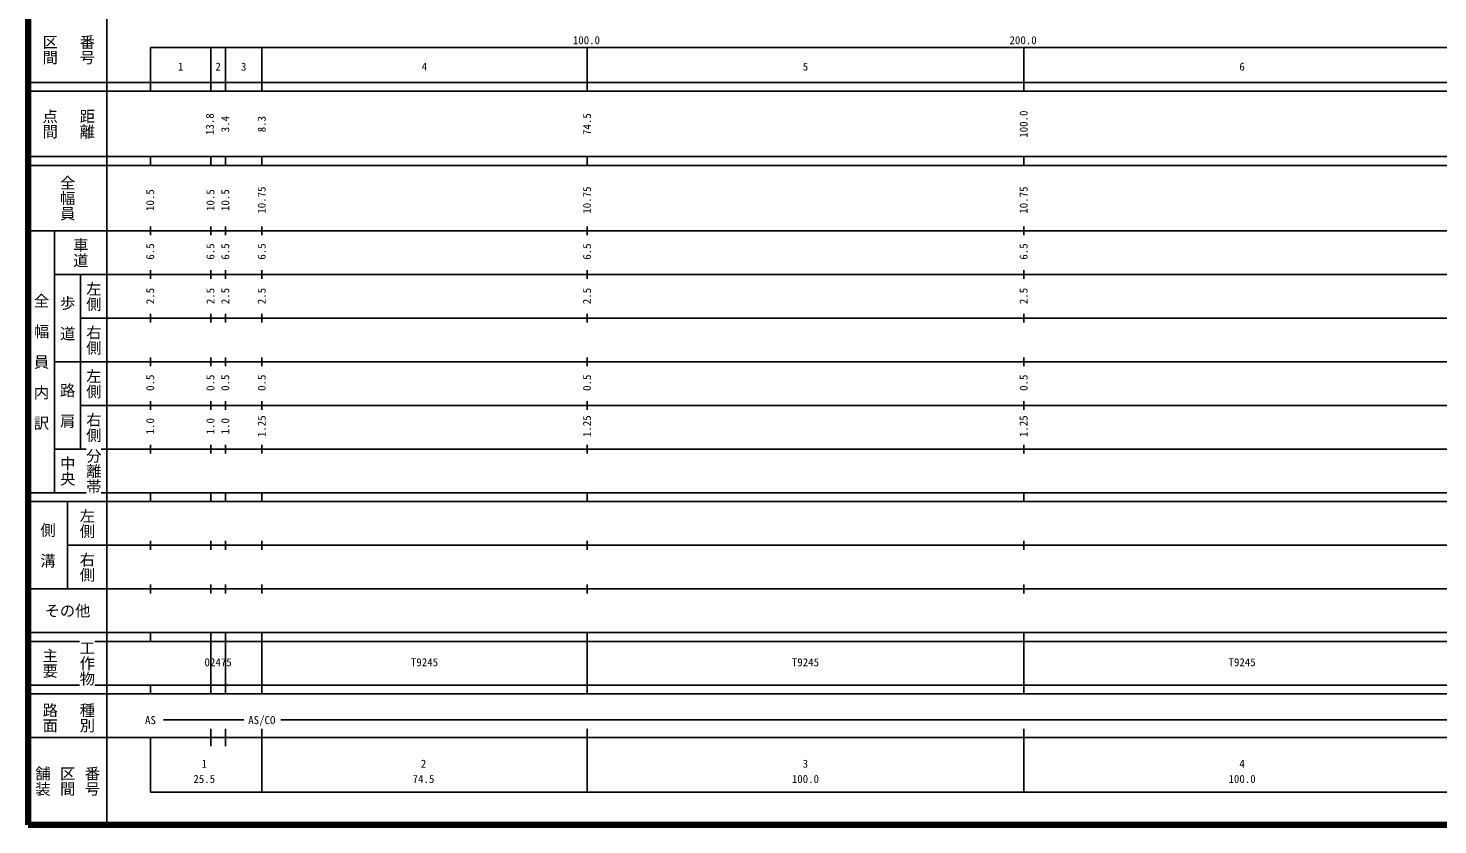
# Model space of a CAD drawing. Units: millimetres at full size, sheet at 1:1000; details may follow other scales. Extents: x 40000 to 680000, y 20000 to 380000.
# Drawn here: x 40000 to 362823, y 20000 to 202409 of the extents above; entities that cross this region are included whole.
import ezdxf
from ezdxf.enums import TextEntityAlignment as Align

# ---------------------------------------------------------------- set-up
doc = ezdxf.new("R2010")
doc.units = ezdxf.units.MM
doc.header["$LTSCALE"] = 1000
doc.layers.add('M-TTL', color=2, linetype='Continuous', lineweight=140)
doc.layers.add('M-TTL-BAND', color=7, linetype='Continuous', lineweight=25)
doc.styles.add('@ＭＳ ゴシック', font='')
doc.styles.add('ＭＳ ゴシック', font='')
doc.styles.get('@ＭＳ ゴシック').set_extended_font_data('@MS Gothic')
doc.styles.get('ＭＳ ゴシック').set_extended_font_data('MS Gothic')

msp = doc.modelspace()

# ---------------------------------------------------------------- linework, layer by layer
at = {"layer": 'M-TTL'}
for p, q in [((40000, 380000), (40000, 20000)), ((40000, 20000), (680000, 20000))]:
    msp.add_line(p, q, dxfattribs=at)
at = {"layer": 'M-TTL-BAND'}
for p, q in [((58000, 370000), (58000, 20000)), ((68000, 198000), (579000, 198000)), ((68000, 198000), (68000, 188000)), ((81800, 188000), (81800, 198000)), ((85200, 188000), (85200, 198000)), ((93500, 188000), (93500, 198000)), ((168000, 188000), (168000, 198000)), ((268000, 188000), (268000, 198000)), ((40000, 190000), (579000, 190000)), ((40000, 188000), (579000, 188000)), ((40000, 173000), (579000, 173000)), ((68000, 171000), (68000, 173000)), ((81800, 171000), (81800, 173000)), ((85200, 171000), (85200, 173000)), ((93500, 171000), (93500, 173000)), ((168000, 171000), (168000, 173000)), ((268000, 171000), (268000, 173000)), ((40000, 171000), (579000, 171000)), ((40000, 156000), (579000, 156000)), ((46000, 96000), (46000, 156000)), ((68000, 155000), (68000, 157000)), ((81800, 155000), (81800, 157000)), ((85200, 155000), (85200, 157000)), ((93500, 155000), (93500, 157000)), ((168000, 155000), (168000, 157000)), ((268000, 155000), (268000, 157000)), ((46000, 146000), (579000, 146000)), ((52000, 146000), (52000, 106000)), ((68000, 145000), (68000, 147000)), ((81800, 145000), (81800, 147000)), ((85200, 145000), (85200, 147000)), ((93500, 145000), (93500, 147000)), ((168000, 145000), (168000, 147000)), ((268000, 145000), (268000, 147000)), ((52000, 136000), (579000, 136000)), ((68000, 135000), (68000, 137000)), ((81800, 135000), (81800, 137000)), ((85200, 135000), (85200, 137000)), ((93500, 135000), (93500, 137000)), ((168000, 135000), (168000, 137000)), ((268000, 135000), (268000, 137000)), ((46000, 126000), (579000, 126000)), ((68000, 125000), (68000, 127000)), ((81800, 125000), (81800, 127000)), ((85200, 125000), (85200, 127000)), ((93500, 125000), (93500, 127000)), ((168000, 125000), (168000, 127000)), ((268000, 125000), (268000, 127000)), ((68000, 115000), (68000, 117000)), ((81800, 115000), (81800, 117000)), ((85200, 115000), (85200, 117000)), ((93500, 115000), (93500, 117000)), ((168000, 115000), (168000, 117000)), ((268000, 115000), (268000, 117000)), ((52000, 116000), (579000, 116000)), ((68000, 105000), (68000, 107000)), ((81800, 105000), (81800, 107000)), ((85200, 105000), (85200, 107000)), ((93500, 105000), (93500, 107000)), ((168000, 105000), (168000, 107000)), ((268000, 105000), (268000, 107000)), ((46000, 106000), (53250, 106000)), ((56750, 106000), (579000, 106000)), ((40000, 96000), (53250, 96000)), ((40000, 94000), (579000, 94000)), ((49000, 94000), (49000, 74000)), ((56750, 96000), (579000, 96000)), ((68000, 94000), (68000, 96000)), ((81800, 94000), (81800, 96000)), ((85200, 94000), (85200, 96000)), ((93500, 94000), (93500, 96000)), ((168000, 94000), (168000, 96000)), ((268000, 94000), (268000, 96000)), ((49000, 84000), (579000, 84000)), ((68000, 83000), (68000, 85000)), ((81800, 83000), (81800, 85000)), ((85200, 83000), (85200, 85000)), ((93500, 83000), (93500, 85000)), ((168000, 83000), (168000, 85000)), ((268000, 83000), (268000, 85000)), ((68000, 73000), (68000, 75000)), ((81800, 73000), (81800, 75000)), ((85200, 73000), (85200, 75000)), ((93500, 73000), (93500, 75000)), ((168000, 73000), (168000, 75000)), ((268000, 73000), (268000, 75000)), ((40000, 74000), (579000, 74000)), ((40000, 64000), (579000, 64000)), ((40000, 62000), (51750, 62000)), ((55250, 62000), (579000, 62000)), ((68000, 62000), (68000, 64000)), ((81800, 62000), (81800, 64000)), ((81800, 52000), (81800, 62000)), ((85200, 62000), (85200, 64000)), ((85200, 52000), (85200, 62000)), ((93500, 62000), (93500, 64000)), ((93500, 52000), (93500, 62000)), ((168000, 62000), (168000, 64000)), ((168000, 52000), (168000, 62000)), ((268000, 62000), (268000, 64000)), ((268000, 52000), (268000, 62000)), ((40000, 52000), (51750, 52000)), ((55250, 52000), (579000, 52000)), ((68000, 50000), (68000, 52000)), ((81800, 50000), (81800, 52000)), ((85200, 50000), (85200, 52000)), ((93500, 50000), (93500, 52000)), ((168000, 50000), (168000, 52000)), ((268000, 50000), (268000, 52000)), ((40000, 50000), (579000, 50000)), ((71000, 44000), (89418, 44000)), ((81800, 38000), (81800, 42000)), ((85200, 38000), (85200, 42000)), ((93500, 27500), (93500, 42000)), ((97843, 44000), (564591, 44000)), ((168000, 27500), (168000, 42000)), ((268000, 27500), (268000, 42000)), ((40000, 40000), (579000, 40000)), ((68000, 40000), (68000, 27500)), ((68000, 27500), (579000, 27500))]:
    msp.add_line(p, q, dxfattribs=at)

# ---------------------------------------------------------------- texts
at = {"layer": 'M-TTL-BAND', "style": '@ＭＳ ゴシック'}
for s, p in [('区間', (45000, 197500)), ('番号', (53500, 197500)), ('点間', (45000, 180500)), ('距離', (53500, 180500)), ('全幅員', (49000, 163500)), ('車道', (52000, 151000)), ('左側', (55000, 141000)), ('全\u3000幅\u3000員\u3000内\u3000訳', (43000, 126000)), ('歩\u3000道', (49000, 136000)), ('右側', (55000, 131000)), ('左側', (55000, 121000)), ('路\u3000肩', (49000, 116000)), ('右側', (55000, 111000)), ('中央', (49000, 101000)), ('分離帯', (55000, 101000)), ('左側', (53500, 89000)), ('側\u3000溝', (44500, 84000)), ('右側', (53500, 79000)), ('工作物', (53500, 57000)), ('主要', (45000, 57000)), ('路面', (45000, 44500)), ('種別', (53500, 44500)), ('舗装', (43333, 30000)), ('区間', (49000, 30000)), ('番号', (54667, 30000))]:
    msp.add_text(s, height=2566, rotation=270, dxfattribs=at).set_placement(p, align=Align.MIDDLE_CENTER)
at = {"layer": 'M-TTL-BAND', "style": 'ＭＳ ゴシック'}
for s, p in [('100.0', (167844, 198195)), ('200.0', (267844, 198195)), ('1', (74900, 192141)), ('2', (83500, 192141)), ('3', (89350, 192141)), ('4', (130750, 192141)), ('5', (218000, 192141)), ('6', (318000, 192141)), ('T9245', (130750, 55750)), ('T9245', (218000, 55750)), ('T9245', (318000, 55750)), ('AS', (68000, 42500)), ('AS/CO', (93500, 42500)), ('1', (80316, 32523)), ('2', (130527, 32523)), ('3', (218000, 32523)), ('4', (318000, 32523)), ('25.5', (80316, 29033)), ('74.5', (130527, 29033)), ('100.0', (218000, 29033)), ('100.0', (318000, 29033))]:
    msp.add_text(s, height=1833, dxfattribs=at).set_placement(p, align=Align.BOTTOM_CENTER)
for s, p in [('13.8', (83050, 180439)), ('3.4', (86592, 180439)), ('8.3', (94940, 180439)), ('74.5', (169442, 180439)), ('100.0', (269430, 180439)), ('10.5', (69395, 163043)), ('10.5', (83191, 163043)), ('10.5', (86592, 163043)), ('10.75', (94940, 163043)), ('10.75', (169442, 163043)), ('10.75', (269430, 163043)), ('6.5', (69395, 151270)), ('6.5', (83191, 151270)), ('6.5', (86592, 151270)), ('6.5', (94940, 151270)), ('6.5', (169442, 151270)), ('6.5', (269430, 151270)), ('2.5', (69395, 141079)), ('2.5', (83191, 141079)), ('2.5', (86592, 141079)), ('2.5', (94940, 141079)), ('2.5', (169442, 141079)), ('2.5', (269430, 141079)), ('0.5', (69395, 121223)), ('0.5', (83191, 121223)), ('0.5', (86592, 121223)), ('0.5', (94940, 121223)), ('0.5', (169442, 121223)), ('0.5', (269430, 121223)), ('1.0', (69395, 111266)), ('1.0', (83191, 111266)), ('1.0', (86592, 111266)), ('1.25', (94940, 111266)), ('1.25', (169442, 111266)), ('1.25', (269430, 111266))]:
    msp.add_text(s, height=1833, rotation=90, dxfattribs=at).set_placement(p, align=Align.BOTTOM_CENTER)
msp.add_text('その他', height=2566, dxfattribs=at).set_placement((49000, 69000), align=Align.MIDDLE_CENTER)
msp.add_text('02475', height=1833, dxfattribs=at).set_placement((80375, 55750), align=Align.BOTTOM_LEFT)

doc.saveas('drawing.dxf')
